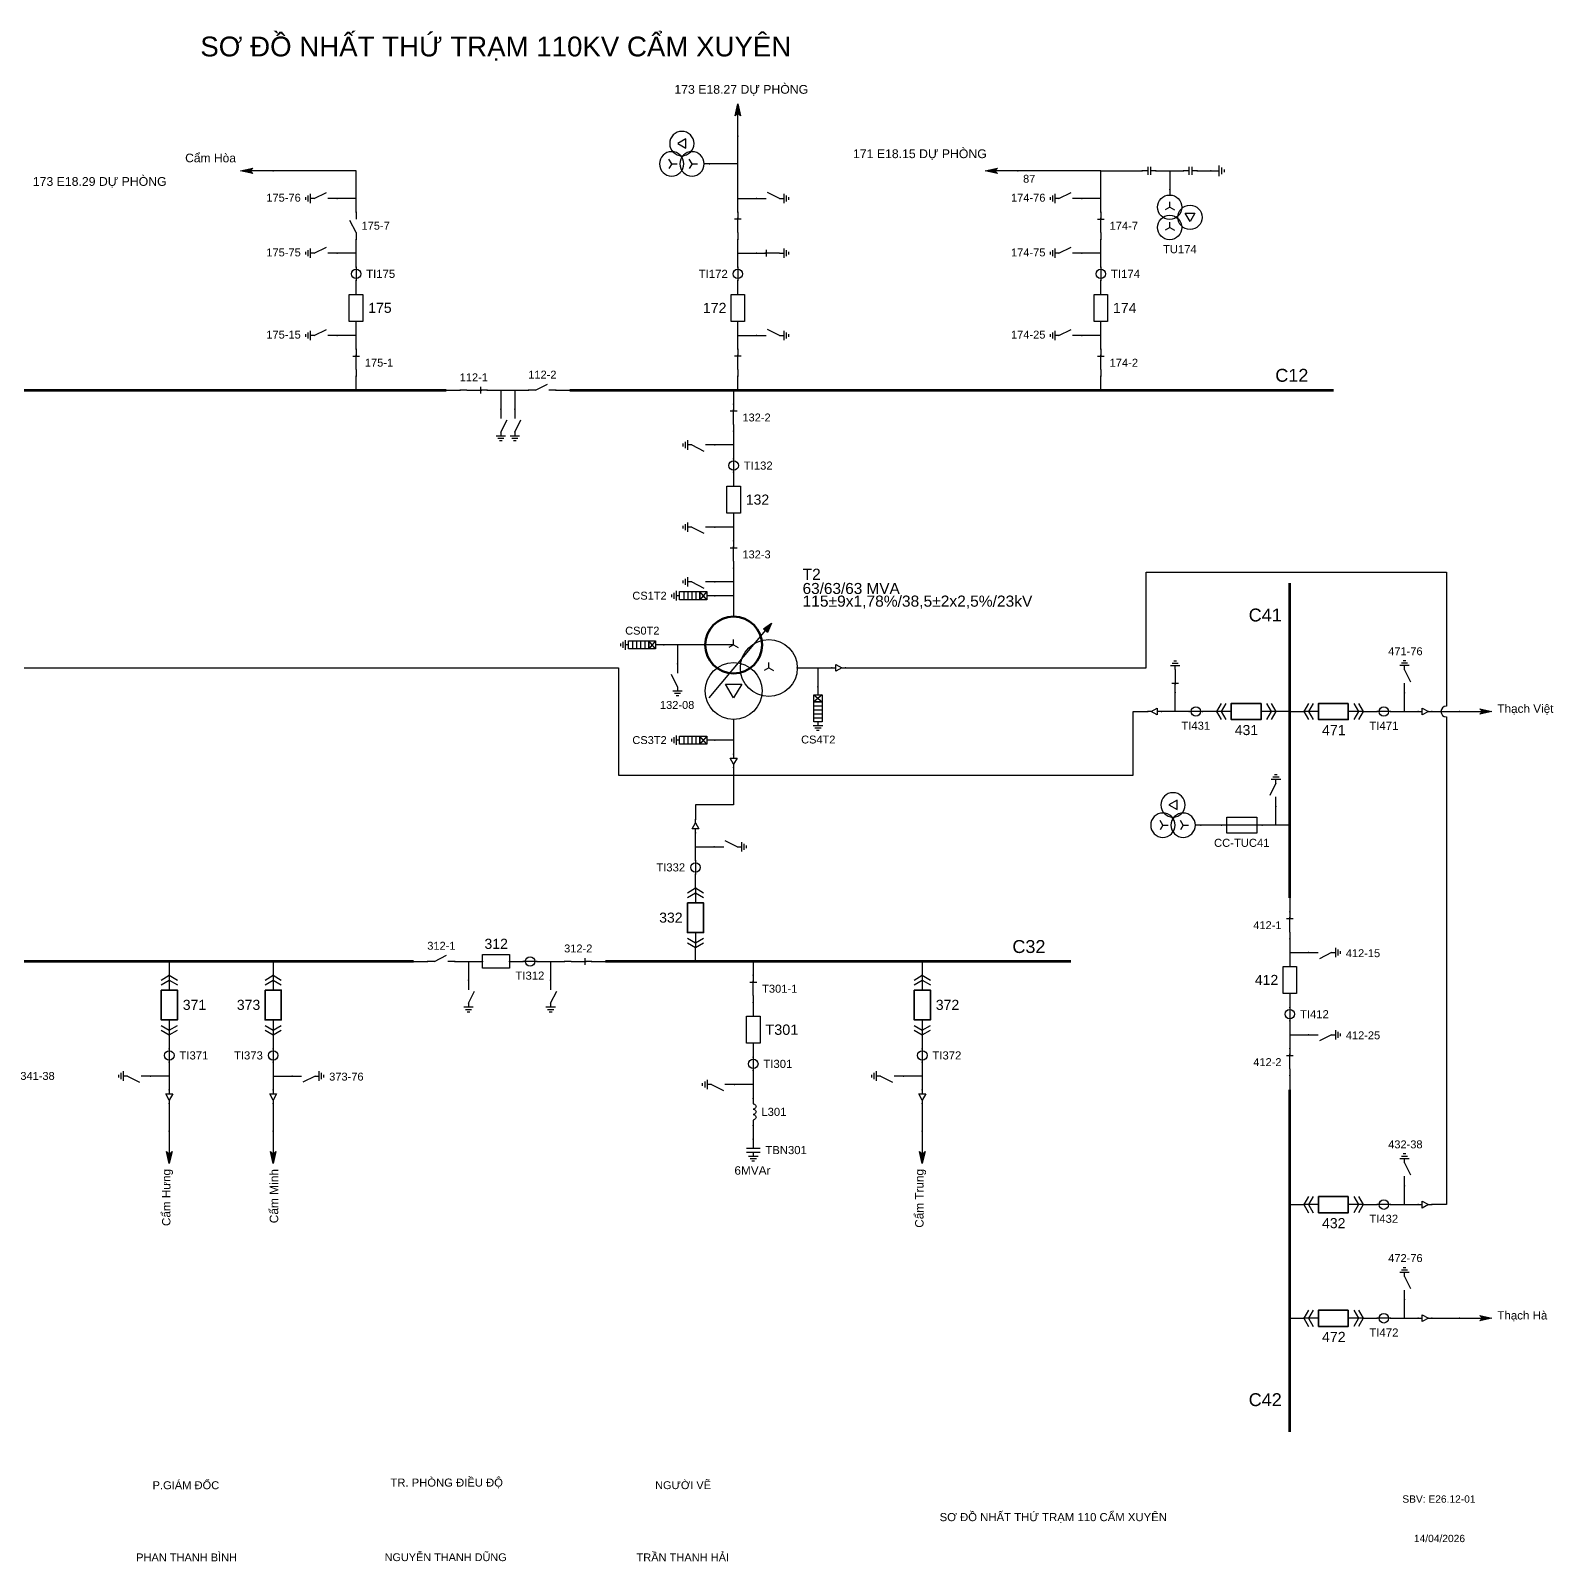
# Model space of a CAD drawing. Header units: millimetres. Extents: x -360 to 411, y 7 to 290.
# Drawn here: x 129.9 to 411.2, y 7.3 to 290 of the extents above; entities that cross this region are included whole.
import ezdxf

# ---------------------------------------------------------------- set-up
doc = ezdxf.new("R2010")
doc.units = ezdxf.units.MM
for name, color, linetype, lineweight in [('BUSBAR_110KV', 1, 'Continuous', 50), ('BUSBAR_22KV', 5, 'Continuous', 50), ('BUSBAR_35KV', 30, 'Continuous', 50), ('GROUND', 3, 'Continuous', 25), ('HV_110KV', 1, 'Continuous', 25), ('MV_22KV', 5, 'Continuous', 25), ('MV_35KV', 30, 'Continuous', 25)]:
    doc.layers.add(name, color=color, linetype=linetype, lineweight=lineweight)
doc.layers.add('SYM_PORTS', color=8, linetype='Continuous', plot=False)
doc.layers.add('TEXT', color=7, linetype='Continuous')
doc.styles.add('SLD_TEXT', font='arial.ttf')

# ---------------------------------------------------------------- blocks, each defined once
blk = doc.blocks.new('SYM_DISCONNECTOR_CLOSED')
at = {"lineweight": 25}
for points in [[(-0.625, 1.25), (0.625, 1.25)], [(0, 2.5), (0, 1.25)], [(0, -1.25), (0, 1.5)], [(0, -1.25), (0, -2.5)]]:
    blk.add_lwpolyline(points, dxfattribs=at)
at = {"layer": 'SYM_PORTS'}
for p in [(0, 2.5), (0, -2.5)]:
    blk.add_point(p, dxfattribs=at)
blk.add_attdef('DEVICE_CODE', (1.625, -0.5), '', height=2)
blk = doc.blocks.new('SYM_EARTHING_SWITCH_OPEN')
at = {"lineweight": 25}
for points in [[(0, 3), (0, 1.25)], [(0, -1.25), (-1.125, 1)], [(-0.875, -2), (0.875, -2)], [(-0.5625, -2.4375), (0.5625, -2.4375)], [(0, -1.25), (0, -2)], [(-0.25, -2.875), (0.25, -2.875)]]:
    blk.add_lwpolyline(points, dxfattribs=at)
at = {"layer": 'SYM_PORTS'}
blk.add_point((0, 3), dxfattribs=at)
blk.add_attdef('DEVICE_CODE', (1.875, 0), '', height=2)
blk = doc.blocks.new('SYM_CIRCUIT_BREAKER')
at = {"lineweight": 25}
blk.add_lwpolyline([(-1.25, 2.5), (1.25, 2.5), (1.25, -2.5), (-1.25, -2.5)], close=True, dxfattribs=at)
at = {"layer": 'SYM_PORTS'}
for p in [(0, 2.5), (0, -2.5)]:
    blk.add_point(p, dxfattribs=at)
blk.add_attdef('DEVICE_CODE', (2.25, -0.5), '', height=2)
at = {"flags": 1}
blk.add_attdef('RATING', (2.25, -3.5), '', height=2, dxfattribs=at)
blk = doc.blocks.new('SYM_CURRENT_TRANSFORMER')
at = {"lineweight": 25}
blk.add_lwpolyline([(0, 1.25), (0, -1.25)], dxfattribs=at)
blk.add_circle((0, 0), 0.875, dxfattribs=at)
at = {"layer": 'SYM_PORTS'}
for p in [(0, 1.25), (0, -1.25)]:
    blk.add_point(p, dxfattribs=at)
blk.add_attdef('DEVICE_CODE', (1.875, -1.75), '', height=2)
at = {"flags": 1}
blk.add_attdef('RATIO', (1.875, -4.75), '', height=2, dxfattribs=at)
blk = doc.blocks.new('SYM_DISCONNECTOR_OPEN')
at = {"lineweight": 25}
for points in [[(0, -1.25), (-1.125, 1)], [(0, 2.5), (0, 1.25)], [(0, -1.25), (0, -2.5)]]:
    blk.add_lwpolyline(points, dxfattribs=at)
at = {"layer": 'SYM_PORTS'}
for p in [(0, 2.5), (0, -2.5)]:
    blk.add_point(p, dxfattribs=at)
blk.add_attdef('DEVICE_CODE', (1, -0.5), '', height=2)
blk = doc.blocks.new('SYM_LINE_FEEDER_ARROW')
blk.add_hatch(color=7).paths.add_polyline_path([(0, -3), (-0.5, -0.75), (0, -1.25), (0.5, -0.75)])
at = {"lineweight": 25}
blk.add_lwpolyline([(0, 3), (0, -1.25)], dxfattribs=at)
blk.add_lwpolyline([(0, -3), (-0.5, -0.75), (0, -1.25), (0.5, -0.75)], close=True, dxfattribs=at)
at = {"layer": 'SYM_PORTS'}
blk.add_point((0, 3), dxfattribs=at)
blk.add_attdef('LINE_NAME', (1.5, 0), '', height=2)
blk = doc.blocks.new('SYM_EARTHING_SWITCH_CLOSED')
at = {"lineweight": 25}
for points in [[(0, 3), (0, 1.25)], [(-0.625, 1.25), (0.625, 1.25)], [(0, -1.25), (0, 1.5)], [(-0.875, -2), (0.875, -2)], [(-0.5625, -2.4375), (0.5625, -2.4375)], [(0, -1.25), (0, -2)], [(-0.25, -2.875), (0.25, -2.875)]]:
    blk.add_lwpolyline(points, dxfattribs=at)
at = {"layer": 'SYM_PORTS'}
blk.add_point((0, 3), dxfattribs=at)
blk.add_attdef('DEVICE_CODE', (1.875, 0), '', height=2)
blk = doc.blocks.new('SYM_VOLTAGE_TRANSFORMER')
at = {"lineweight": 25}
for points in [[(0, 4.625), (0, 3.625)], [(0, 1.375), (-0.8625, 0.875)], [(0, 1.375), (0, 2.375)], [(0, 1.375), (0.8625, 0.875)], [(0, -2.375), (-0.8625, -2.875)], [(0, -2.375), (0, -1.375)], [(0, -2.375), (0.8625, -2.875)]]:
    blk.add_lwpolyline(points, dxfattribs=at)
blk.add_lwpolyline([(2.875, 0.25), (4.625, 0.25), (3.75, -1.25)], close=True, dxfattribs=at)
for centre in [(0, 1.375), (3.75, -0.5), (0, -2.375)]:
    blk.add_circle(centre, 2.25, dxfattribs=at)
at = {"layer": 'SYM_PORTS'}
blk.add_point((0, 4.625), dxfattribs=at)
blk.add_attdef('DEVICE_CODE', (7, 1.625), '', height=2)
at = {"flags": 1}
blk.add_attdef('RATIO', (7, -1.375), '', height=2, dxfattribs=at)
blk = doc.blocks.new('SYM_COUPLING_CAPACITOR')
at = {"lineweight": 25}
for points in [[(-0.75, 0.25), (0.75, 0.25)], [(0, 1.25), (0, 0.25)], [(-0.75, -0.25), (0.75, -0.25)], [(0, -0.25), (0, -1.25)]]:
    blk.add_lwpolyline(points, dxfattribs=at)
at = {"layer": 'SYM_PORTS'}
for p in [(0, 1.25), (0, -1.25)]:
    blk.add_point(p, dxfattribs=at)
blk.add_attdef('DEVICE_CODE', (1.75, -1.75), '', height=2)
blk = doc.blocks.new('SYM_GROUND_SYMBOL')
at = {"lineweight": 25}
for points in [[(0, 1.25), (0, -0.25)], [(-1, -0.25), (1, -0.25)], [(-0.625, -0.75), (0.625, -0.75)], [(-0.25, -1.25), (0.25, -1.25)]]:
    blk.add_lwpolyline(points, dxfattribs=at)
at = {"layer": 'SYM_PORTS'}
blk.add_point((0, 1.25), dxfattribs=at)
blk = doc.blocks.new('SYM_SURGE_ARRESTER')
at = {"lineweight": 25}
for points in [[(0, 4), (0, 2.5)], [(-0.75, 2.5), (0.75, 1.25)], [(0.75, 2.5), (-0.75, 1.25)], [(-0.75, 0.5), (0.75, 0.5)], [(-0.75, -0.25), (0.75, -0.25)], [(-0.75, -1), (0.75, -1)], [(-0.75, -1.75), (0.75, -1.75)], [(0, -2.5), (0, -3.125)], [(-0.875, -3.125), (0.875, -3.125)], [(-0.5625, -3.5625), (0.5625, -3.5625)], [(-0.25, -4), (0.25, -4)]]:
    blk.add_lwpolyline(points, dxfattribs=at)
for points in [[(-0.75, 2.5), (0.75, 2.5), (0.75, 1.25), (-0.75, 1.25)], [(-0.75, 1.25), (0.75, 1.25), (0.75, -2.5), (-0.75, -2.5)]]:
    blk.add_lwpolyline(points, close=True, dxfattribs=at)
at = {"layer": 'SYM_PORTS'}
blk.add_point((0, 4), dxfattribs=at)
blk.add_attdef('DEVICE_CODE', (1.875, 1), '', height=2)
blk = doc.blocks.new('SYM_TRANSFORMER_3W')
blk.add_hatch(color=7).paths.add_polyline_path([(3.75, 8.25), (3.0125, 6.575), (2.2375, 7.225)])
at = {"lineweight": 25}
for points in [[(-7.75, -5.5), (3.0125, 7.35)], [(-3.25, 4.25), (-8.5, 4.25)], [(-3.25, 4.25), (-4.1125, 3.75)], [(-3.25, 4.25), (-3.25, 5.25)], [(-3.25, 4.25), (-2.3875, 3.75)], [(3.25, 0), (2.3875, -0.5)], [(3.25, 0), (3.25, 1)], [(3.25, 0), (4.1125, -0.5)]]:
    blk.add_lwpolyline(points, dxfattribs=at)
for points in [[(3.75, 8.25), (3.0125, 6.575), (2.2375, 7.225)], [(-4.75, -3), (-1.75, -3), (-3.25, -5.5)]]:
    blk.add_lwpolyline(points, close=True, dxfattribs=at)
at = {"lineweight": 50}
blk.add_circle((-3.25, 4.25), 5.25, dxfattribs=at)
at = {"lineweight": 25}
for centre in [(3.25, 0), (-3.25, -4.25)]:
    blk.add_circle(centre, 5.25, dxfattribs=at)
at = {"layer": 'SYM_PORTS'}
for p in [(-3.25, 9.5), (-8.5, 4.25), (8.5, 0), (-3.25, -9.5)]:
    blk.add_point(p, dxfattribs=at)
blk.add_attdef('DEVICE_CODE', (9.5, 6.5), '', height=2)
at = {"flags": 1}
for tag, p in [('POWER', (9.5, 3.5)), ('VOLTAGE_RATIO', (9.5, 0.5))]:
    blk.add_attdef(tag, p, '', height=2, dxfattribs=at)
blk = doc.blocks.new('SYM_CABLE_TERMINATION')
at = {"lineweight": 25}
blk.add_lwpolyline([(-0.625, 0.5), (0.625, 0.5), (0, -0.625)], close=True, dxfattribs=at)
for points in [[(0, 1.25), (0, 0.5)], [(0, -0.625), (0, -1.25)]]:
    blk.add_lwpolyline(points, dxfattribs=at)
at = {"layer": 'SYM_PORTS'}
for p in [(0, 1.25), (0, -1.25)]:
    blk.add_point(p, dxfattribs=at)
blk = doc.blocks.new('SYM_DRAWOUT_BREAKER')
at = {"lineweight": 25}
for points in [[(-1.5, 4.625), (0, 5.5), (1.5, 4.625)], [(-1.5, 3.75), (0, 4.625), (1.5, 3.75)], [(0, 5.5), (0, 2.75)], [(0, -2.75), (0, -5.5)], [(-1.5, -3.75), (0, -4.625), (1.5, -3.75)], [(-1.5, -4.625), (0, -5.5), (1.5, -4.625)]]:
    blk.add_lwpolyline(points, dxfattribs=at)
at = {"lineweight": 35}
blk.add_lwpolyline([(-1.5, 2.75), (1.5, 2.75), (1.5, -2.75), (-1.5, -2.75)], close=True, dxfattribs=at)
at = {"layer": 'SYM_PORTS'}
for p in [(0, 5.5), (0, -5.5)]:
    blk.add_point(p, dxfattribs=at)
blk.add_attdef('DEVICE_CODE', (2.5, 2.5), '', height=2)
at = {"flags": 1}
blk.add_attdef('RATING', (2.5, -0.5), '', height=2, dxfattribs=at)
blk = doc.blocks.new('SYM_FUSE_DISCONNECTOR')
at = {"lineweight": 25}
blk.add_lwpolyline([(0, 3.75), (0, -3.75)], dxfattribs=at)
blk.add_lwpolyline([(-1.5, 2.75), (1.5, 2.75), (1.5, -2.75), (-1.5, -2.75)], close=True, dxfattribs=at)
at = {"layer": 'SYM_PORTS'}
for p in [(0, 3.75), (0, -3.75)]:
    blk.add_point(p, dxfattribs=at)
blk.add_attdef('DEVICE_CODE', (2.5, 0.75), '', height=2)
at = {"flags": 1}
blk.add_attdef('RATING', (2.5, -2.25), '', height=2, dxfattribs=at)
blk = doc.blocks.new('SYM_SHUNT_REACTOR')
at = {"lineweight": 25}
for points in [[(0, 2.5), (0, 1.5)], [(0, 1.5), (0.25, 1.4325), (0.4325, 1.25), (0.5, 1), (0.4325, 0.75), (0.25, 0.5675), (0, 0.5), (0.25, 0.4325), (0.4325, 0.25), (0.5, 0), (0.4325, -0.25), (0.25, -0.4325), (0, -0.5), (0.25, -0.5675), (0.4325, -0.75), (0.5, -1), (0.4325, -1.25), (0.25, -1.4325), (0, -1.5)], [(0, -1.5), (0, -2.5)]]:
    blk.add_lwpolyline(points, dxfattribs=at)
at = {"layer": 'SYM_PORTS'}
for p in [(0, 2.5), (0, -2.5)]:
    blk.add_point(p, dxfattribs=at)
blk.add_attdef('DEVICE_CODE', (1.5, -0.5), '', height=2)
at = {"flags": 1}
blk.add_attdef('RATING', (1.5, -3.5), '', height=2, dxfattribs=at)
blk = doc.blocks.new('SYM_SHUNT_CAPACITOR')
at = {"lineweight": 25}
for points in [[(-1.25, 0.375), (1.25, 0.375)], [(0, 2), (0, 0.375)], [(-1.25, -0.375), (1.25, -0.375)], [(-0.875, -1.125), (0.875, -1.125)], [(-0.5625, -1.5625), (0.5625, -1.5625)], [(-0.25, -2), (0.25, -2)], [(0, -0.375), (0, -1.125)]]:
    blk.add_lwpolyline(points, dxfattribs=at)
at = {"layer": 'SYM_PORTS'}
blk.add_point((0, 2), dxfattribs=at)
blk.add_attdef('DEVICE_CODE', (2.25, -1), '', height=2)
at = {"flags": 1}
blk.add_attdef('RATING', (2.25, -4), '', height=2, dxfattribs=at)

msp = doc.modelspace()

# ---------------------------------------------------------------- linework, layer by layer
at = {"layer": 'BUSBAR_110KV', "const_width": 0.495}
for points in [[(24.42, 223.57), (206.66, 223.57)], [(229.45, 223.57), (370.66, 223.57)]]:
    msp.add_lwpolyline(points, dxfattribs=at)
at = {"layer": 'BUSBAR_22KV', "const_width": 0.495}
for points in [[(362.53, 187.95), (362.53, 129.81)], [(362.53, 94.41), (362.53, 31.17)]]:
    msp.add_lwpolyline(points, dxfattribs=at)
at = {"layer": 'BUSBAR_35KV', "const_width": 0.495}
for points in [[(62.15, 118.07), (200.67, 118.07)], [(236.08, 118.07), (322.08, 118.07)]]:
    msp.add_lwpolyline(points, dxfattribs=at)
at = {"layer": 'GROUND'}
msp.add_lwpolyline([(345.4, 264.09), (347.95, 264.09)], dxfattribs=at)
at = {"layer": 'HV_110KV'}
for points in [[(260.54, 265.37), (260.54, 270.48)], [(190.01, 258.97), (190.01, 264.09), (174.67, 264.09)], [(260.54, 265.37), (255.32, 265.37)], [(260.54, 258.97), (260.54, 265.37)], [(327.61, 264.09), (312.26, 264.09)], [(327.61, 258.97), (327.61, 264.09)], [(327.61, 264.09), (335.28, 264.09)], [(337.78, 264.09), (340.34, 264.09)], [(340.34, 264.09), (340.34, 260.61)], [(340.34, 264.09), (342.9, 264.09)], [(190.01, 258.97), (186.54, 258.97)], [(190.01, 256.42), (190.01, 258.97)], [(260.54, 256.42), (260.54, 258.97)], [(260.54, 258.97), (264.02, 258.97)], [(327.61, 258.97), (324.13, 258.97)], [(327.61, 256.42), (327.61, 258.97)], [(190.01, 248.86), (186.54, 248.86)], [(190.01, 248.86), (190.01, 251.42)], [(190.01, 246.3), (190.01, 248.86)], [(260.54, 248.86), (260.54, 251.42)], [(260.54, 246.3), (260.54, 248.86)], [(260.54, 248.86), (264.02, 248.86)], [(327.61, 248.86), (324.13, 248.86)], [(327.61, 248.86), (327.61, 251.42)], [(327.61, 246.3), (327.61, 248.86)], [(190.01, 241.24), (190.01, 243.8)], [(260.54, 241.24), (260.54, 243.8)], [(327.61, 241.24), (327.61, 243.8)], [(190.01, 233.68), (190.01, 236.24)], [(260.54, 233.68), (260.54, 236.24)], [(327.61, 233.68), (327.61, 236.24)], [(190.01, 233.68), (186.54, 233.68)], [(190.01, 231.13), (190.01, 233.68)], [(260.54, 231.13), (260.54, 233.68)], [(260.54, 233.68), (264.02, 233.68)], [(327.61, 233.68), (324.13, 233.68)], [(327.61, 231.13), (327.61, 233.68)], [(190.01, 223.57), (190.01, 226.13)], [(206.66, 223.57), (209.22, 223.57)], [(214.22, 223.57), (216.77, 223.57)], [(216.77, 223.57), (216.77, 220.09)], [(216.77, 223.57), (219.33, 223.57)], [(219.33, 223.57), (219.33, 220.09)], [(219.33, 223.57), (221.89, 223.57)], [(226.89, 223.57), (229.45, 223.57)], [(259.77, 223.57), (259.77, 221.01)], [(260.54, 223.57), (260.54, 226.13)], [(327.61, 223.57), (327.61, 226.13)], [(259.77, 216.01), (259.77, 213.45)], [(259.77, 213.45), (256.29, 213.45)], [(259.77, 213.45), (259.77, 210.9)], [(259.77, 208.4), (259.77, 205.84)], [(259.77, 200.84), (259.77, 198.28)], [(259.77, 198.28), (256.29, 198.28)], [(259.77, 198.28), (259.77, 195.72)], [(259.77, 190.72), (259.77, 188.16)], [(259.77, 188.16), (256.29, 188.16)], [(259.77, 188.16), (259.77, 185.61)], [(259.77, 185.61), (256.29, 185.61)], [(259.77, 185.61), (259.77, 181.77)], [(249.4, 176.52), (246.84, 176.52)], [(254.52, 176.52), (249.4, 176.52)], [(249.4, 176.52), (249.4, 173.04)]]:
    msp.add_lwpolyline(points, dxfattribs=at)
at = {"layer": 'MV_22KV'}
msp.add_lwpolyline([(280.41, 172.27), (283.11, 172.27), (336, 172.27), (336, 189.99), (391.46, 189.99), (391.46, 165.22, 1), (391.46, 163.22), (391.46, 73.15), (388.76, 73.15)], format="xyb", dxfattribs=at)
for points in [[(81.49, 172.27), (84.19, 172.27), (238.5, 172.27), (238.5, 152.49), (333.6, 152.49), (333.6, 164.23), (336.3, 164.23)], [(271.52, 172.27), (275.35, 172.27)], [(275.35, 172.27), (275.35, 168.79)], [(275.35, 172.27), (277.91, 172.27)], [(341.36, 164.23), (341.36, 167.71)], [(383.71, 164.22), (383.71, 167.7)], [(341.36, 164.23), (338.8, 164.23)], [(343.92, 164.23), (341.36, 164.23)], [(348.97, 164.23), (346.42, 164.23)], [(362.53, 164.23), (359.97, 164.23)], [(362.53, 164.22), (365.09, 164.22)], [(376.09, 164.22), (378.65, 164.22)], [(381.15, 164.22), (383.71, 164.22)], [(383.71, 164.22), (386.26, 164.22)], [(388.76, 164.22), (393.88, 164.22)], [(359.97, 143.23), (359.97, 146.71)], [(349.92, 143.23), (346.08, 143.23)], [(359.97, 143.23), (357.42, 143.23)], [(362.53, 143.23), (359.97, 143.23)], [(362.53, 129.81), (362.53, 127.25)], [(362.53, 122.25), (362.53, 119.7)], [(362.53, 119.7), (366.01, 119.7)], [(362.53, 119.7), (362.53, 117.14)], [(362.53, 112.14), (362.53, 109.58)], [(362.53, 107.08), (362.53, 104.52)], [(362.53, 104.52), (366.01, 104.52)], [(362.53, 104.52), (362.53, 101.97)], [(362.53, 96.97), (362.53, 94.41)], [(383.71, 73.15), (383.71, 76.63)], [(362.53, 73.15), (365.09, 73.15)], [(376.09, 73.15), (378.65, 73.15)], [(381.15, 73.15), (383.71, 73.15)], [(383.71, 73.15), (386.26, 73.15)], [(383.71, 52.16), (383.71, 55.63)], [(362.53, 52.16), (365.09, 52.16)], [(376.09, 52.16), (378.65, 52.16)], [(381.15, 52.16), (383.71, 52.16)], [(383.71, 52.16), (386.26, 52.16)], [(388.76, 52.16), (393.88, 52.16)]]:
    msp.add_lwpolyline(points, dxfattribs=at)
at = {"layer": 'MV_35KV'}
for points in [[(259.77, 162.77), (259.77, 158.93)], [(259.77, 158.93), (256.29, 158.93)], [(259.77, 158.93), (259.77, 156.37)], [(259.77, 153.87), (259.77, 151.17), (259.77, 147), (252.72, 147), (252.72, 144.3)], [(252.72, 139.24), (252.72, 141.8)], [(252.72, 136.68), (252.72, 139.24)], [(252.72, 139.24), (256.2, 139.24)], [(252.72, 131.63), (252.72, 134.18)], [(252.72, 118.07), (252.72, 120.63)], [(155.5, 118.07), (155.5, 115.51)], [(174.69, 118.07), (174.69, 115.51)], [(200.67, 118.07), (203.23, 118.07)], [(208.23, 118.07), (210.79, 118.07)], [(210.79, 118.07), (210.79, 114.59)], [(210.79, 118.07), (213.34, 118.07)], [(218.34, 118.07), (220.9, 118.07)], [(223.4, 118.07), (225.96, 118.07)], [(225.96, 118.07), (225.96, 114.59)], [(225.96, 118.07), (228.52, 118.07)], [(233.52, 118.07), (236.08, 118.07)], [(263.4, 118.07), (263.4, 115.51)], [(294.63, 118.07), (294.63, 115.51)], [(263.4, 110.51), (263.4, 107.95)], [(155.5, 104.51), (155.5, 101.95)], [(174.69, 104.51), (174.69, 101.95)], [(263.4, 102.95), (263.4, 100.4)], [(294.63, 104.51), (294.63, 101.95)], [(155.5, 99.45), (155.5, 96.9)], [(174.69, 99.45), (174.69, 96.9)], [(294.63, 99.45), (294.63, 96.9)], [(155.5, 96.9), (152.02, 96.9)], [(155.5, 96.9), (155.5, 94.34)], [(174.69, 96.9), (178.17, 96.9)], [(174.69, 96.9), (174.69, 94.34)], [(263.4, 97.9), (263.4, 95.34)], [(294.63, 96.9), (291.15, 96.9)], [(294.63, 96.9), (294.63, 94.34)], [(263.4, 95.34), (259.92, 95.34)], [(263.4, 95.34), (263.4, 92.78)], [(155.5, 91.84), (155.5, 86.72)], [(174.69, 91.84), (174.69, 86.72)], [(294.63, 91.84), (294.63, 86.72)], [(263.4, 87.78), (263.4, 85.22)]]:
    msp.add_lwpolyline(points, dxfattribs=at)

# ---------------------------------------------------------------- block references
at = {"layer": 'GROUND'}
for name, p, rotation in [('SYM_COUPLING_CAPACITOR', (344.15, 264.09), 270), ('SYM_GROUND_SYMBOL', (349.2, 264.09), 90)]:
    msp.add_blockref(name, p, dxfattribs=dict(at, rotation=rotation))
at = {"layer": 'HV_110KV'}
for name, p, rotation in [('SYM_LINE_FEEDER_ARROW', (260.54, 273.48), 180), ('SYM_LINE_FEEDER_ARROW', (171.67, 264.09), 270), ('SYM_LINE_FEEDER_ARROW', (309.26, 264.09), 270), ('SYM_COUPLING_CAPACITOR', (336.53, 264.09), 270)]:
    msp.add_blockref(name, p, dxfattribs=dict(at, rotation=rotation))
ref = msp.add_blockref('SYM_VOLTAGE_TRANSFORMER', (250.7, 265.37), dxfattribs=dict(at, xscale=-1, rotation=270))
ref.add_attrib('DEVICE_CODE', 'TU172', (238.84, 266.51), dxfattribs={"layer": 'TEXT', "extrusion": (0, 0, -1), "height": 1.489, "style": 'SLD_TEXT'})
ref = msp.add_blockref('SYM_VOLTAGE_TRANSFORMER', (340.34, 255.99), dxfattribs=at)
ref.add_attrib('DEVICE_CODE', 'TU174', (339.09, 248.87), dxfattribs={"layer": 'TEXT', "height": 1.489, "style": 'SLD_TEXT'})
ref = msp.add_blockref('SYM_EARTHING_SWITCH_OPEN', (267.02, 258.97), dxfattribs=dict(at, xscale=-1, rotation=90))
ref.add_attrib('DEVICE_CODE', '172-76', (270.89, 258.39), dxfattribs={"layer": 'TEXT', "extrusion": (0, 0, -1), "height": 1.461, "style": 'SLD_TEXT'})
ref = msp.add_blockref('SYM_EARTHING_SWITCH_OPEN', (183.54, 258.97), dxfattribs=dict(at, rotation=270))
ref.add_attrib('DEVICE_CODE', '175-76', (173.43, 258.39), dxfattribs={"layer": 'TEXT', "height": 1.461, "style": 'SLD_TEXT'})
ref = msp.add_blockref('SYM_EARTHING_SWITCH_OPEN', (321.13, 258.97), dxfattribs=dict(at, rotation=270))
ref.add_attrib('DEVICE_CODE', '174-76', (311.02, 258.39), dxfattribs={"layer": 'TEXT', "height": 1.461, "style": 'SLD_TEXT'})
ref = msp.add_blockref('SYM_DISCONNECTOR_CLOSED', (260.54, 253.92), dxfattribs=dict(at, xscale=-1))
ref.add_attrib('DEVICE_CODE', '172-7', (253.79, 253.19), dxfattribs={"layer": 'TEXT', "extrusion": (0, 0, -1), "height": 1.475, "style": 'SLD_TEXT'})
ref = msp.add_blockref('SYM_DISCONNECTOR_OPEN', (190.01, 253.92), dxfattribs=at)
ref.add_attrib('DEVICE_CODE', '175-7', (191.01, 253.21), dxfattribs={"layer": 'TEXT', "height": 1.463, "style": 'SLD_TEXT'})
ref = msp.add_blockref('SYM_DISCONNECTOR_CLOSED', (327.61, 253.92), dxfattribs=at)
ref.add_attrib('DEVICE_CODE', '174-7', (329.22, 253.19), dxfattribs={"layer": 'TEXT', "height": 1.475, "style": 'SLD_TEXT'})
ref = msp.add_blockref('SYM_EARTHING_SWITCH_CLOSED', (267.02, 248.86), dxfattribs=dict(at, xscale=-1, rotation=90))
ref.add_attrib('DEVICE_CODE', '172-75', (270.89, 248.15), dxfattribs={"layer": 'TEXT', "extrusion": (0, 0, -1), "height": 1.461, "style": 'SLD_TEXT'})
ref = msp.add_blockref('SYM_EARTHING_SWITCH_OPEN', (183.54, 248.86), dxfattribs=dict(at, rotation=270))
ref.add_attrib('DEVICE_CODE', '175-75', (173.43, 248.28), dxfattribs={"layer": 'TEXT', "height": 1.461, "style": 'SLD_TEXT'})
ref = msp.add_blockref('SYM_EARTHING_SWITCH_OPEN', (321.13, 248.86), dxfattribs=dict(at, rotation=270))
ref.add_attrib('DEVICE_CODE', '174-75', (311.02, 248.28), dxfattribs={"layer": 'TEXT', "height": 1.461, "style": 'SLD_TEXT'})
ref = msp.add_blockref('SYM_CURRENT_TRANSFORMER', (190.01, 245.05), dxfattribs=at)
ref.add_attrib('DEVICE_CODE', 'TI175', (191.88, 244.31), dxfattribs={"layer": 'TEXT', "height": 1.497, "style": 'SLD_TEXT'})
ref = msp.add_blockref('SYM_CURRENT_TRANSFORMER', (260.54, 245.05), dxfattribs=at)
ref.add_attrib('DEVICE_CODE', 'TI172', (253.29, 244.29), dxfattribs={"layer": 'TEXT', "height": 1.51, "style": 'SLD_TEXT'})
ref = msp.add_blockref('SYM_CURRENT_TRANSFORMER', (327.61, 245.05), dxfattribs=at)
ref.add_attrib('DEVICE_CODE', 'TI174', (329.47, 244.29), dxfattribs={"layer": 'TEXT', "height": 1.51, "style": 'SLD_TEXT'})
ref = msp.add_blockref('SYM_CIRCUIT_BREAKER', (190.01, 238.74), dxfattribs=at)
ref.add_attrib('DEVICE_CODE', '175', (192.26, 237.85), dxfattribs={"layer": 'TEXT', "height": 1.856, "style": 'SLD_TEXT'})
ref = msp.add_blockref('SYM_CIRCUIT_BREAKER', (260.54, 238.74), dxfattribs=at)
ref.add_attrib('DEVICE_CODE', '172', (254.08, 237.83), dxfattribs={"layer": 'TEXT', "height": 1.872, "style": 'SLD_TEXT'})
ref = msp.add_blockref('SYM_CIRCUIT_BREAKER', (327.61, 238.74), dxfattribs=at)
ref.add_attrib('DEVICE_CODE', '174', (329.85, 237.83), dxfattribs={"layer": 'TEXT', "height": 1.872, "style": 'SLD_TEXT'})
ref = msp.add_blockref('SYM_EARTHING_SWITCH_OPEN', (267.02, 233.68), dxfattribs=dict(at, xscale=-1, rotation=90))
ref.add_attrib('DEVICE_CODE', '172-25', (270.89, 233.1), dxfattribs={"layer": 'TEXT', "extrusion": (0, 0, -1), "height": 1.461, "style": 'SLD_TEXT'})
ref = msp.add_blockref('SYM_EARTHING_SWITCH_OPEN', (183.54, 233.68), dxfattribs=dict(at, rotation=270))
ref.add_attrib('DEVICE_CODE', '175-15', (173.43, 233.1), dxfattribs={"layer": 'TEXT', "height": 1.461, "style": 'SLD_TEXT'})
ref = msp.add_blockref('SYM_EARTHING_SWITCH_OPEN', (321.13, 233.68), dxfattribs=dict(at, rotation=270))
ref.add_attrib('DEVICE_CODE', '174-25', (311.02, 233.1), dxfattribs={"layer": 'TEXT', "height": 1.461, "style": 'SLD_TEXT'})
ref = msp.add_blockref('SYM_DISCONNECTOR_CLOSED', (260.54, 228.63), dxfattribs=dict(at, xscale=-1))
ref.add_attrib('DEVICE_CODE', '172-2', (253.79, 227.9), dxfattribs={"layer": 'TEXT', "extrusion": (0, 0, -1), "height": 1.475, "style": 'SLD_TEXT'})
ref = msp.add_blockref('SYM_DISCONNECTOR_CLOSED', (190.01, 228.63), dxfattribs=at)
ref.add_attrib('DEVICE_CODE', '175-1', (191.63, 227.92), dxfattribs={"layer": 'TEXT', "height": 1.463, "style": 'SLD_TEXT'})
ref = msp.add_blockref('SYM_DISCONNECTOR_CLOSED', (327.61, 228.63), dxfattribs=at)
ref.add_attrib('DEVICE_CODE', '174-2', (329.22, 227.9), dxfattribs={"layer": 'TEXT', "height": 1.475, "style": 'SLD_TEXT'})
ref = msp.add_blockref('SYM_DISCONNECTOR_CLOSED', (211.72, 223.57), dxfattribs=dict(at, rotation=270))
ref.add_attrib('DEVICE_CODE', '112-1', (209.15, 225.21), dxfattribs={"layer": 'TEXT', "height": 1.46, "style": 'SLD_TEXT'})
ref = msp.add_blockref('SYM_DISCONNECTOR_OPEN', (224.39, 223.57), dxfattribs=dict(at, rotation=270))
ref.add_attrib('DEVICE_CODE', '112-2', (221.82, 225.71), dxfattribs={"layer": 'TEXT', "height": 1.46, "style": 'SLD_TEXT'})
ref = msp.add_blockref('SYM_DISCONNECTOR_CLOSED', (259.77, 218.51), dxfattribs=at)
ref.add_attrib('DEVICE_CODE', '132-2', (261.39, 217.8), dxfattribs={"layer": 'TEXT', "height": 1.46, "style": 'SLD_TEXT'})
ref = msp.add_blockref('SYM_EARTHING_SWITCH_OPEN', (219.33, 217.09), dxfattribs=dict(at, xscale=-1))
ref.add_attrib('DEVICE_CODE', '112-25', (222.57, 211.76), dxfattribs={"layer": 'TEXT', "extrusion": (0, 0, -1), "height": 1.458, "style": 'SLD_TEXT'})
ref = msp.add_blockref('SYM_EARTHING_SWITCH_OPEN', (216.77, 217.09), dxfattribs=dict(at, xscale=-1))
ref.add_attrib('DEVICE_CODE', '112-15', (213.78, 211.76), dxfattribs={"layer": 'TEXT', "extrusion": (0, 0, -1), "height": 1.458, "style": 'SLD_TEXT'})
ref = msp.add_blockref('SYM_EARTHING_SWITCH_OPEN', (253.29, 213.45), dxfattribs=dict(at, xscale=-1, rotation=270))
ref.add_attrib('DEVICE_CODE', '132-25', (243.19, 212.62), dxfattribs={"layer": 'TEXT', "extrusion": (0, 0, -1), "height": 1.458, "style": 'SLD_TEXT'})
ref = msp.add_blockref('SYM_CURRENT_TRANSFORMER', (259.77, 209.65), dxfattribs=at)
ref.add_attrib('DEVICE_CODE', 'TI132', (261.64, 208.9), dxfattribs={"layer": 'TEXT', "height": 1.494, "style": 'SLD_TEXT'})
ref = msp.add_blockref('SYM_CIRCUIT_BREAKER', (259.77, 203.34), dxfattribs=at)
ref.add_attrib('DEVICE_CODE', '132', (262.01, 202.44), dxfattribs={"layer": 'TEXT', "height": 1.856, "style": 'SLD_TEXT'})
ref = msp.add_blockref('SYM_EARTHING_SWITCH_OPEN', (253.29, 198.28), dxfattribs=dict(at, xscale=-1, rotation=270))
ref.add_attrib('DEVICE_CODE', '132-35', (243.19, 197.45), dxfattribs={"layer": 'TEXT', "extrusion": (0, 0, -1), "height": 1.458, "style": 'SLD_TEXT'})
ref = msp.add_blockref('SYM_DISCONNECTOR_CLOSED', (259.77, 193.22), dxfattribs=at)
ref.add_attrib('DEVICE_CODE', '132-3', (261.39, 192.51), dxfattribs={"layer": 'TEXT', "height": 1.46, "style": 'SLD_TEXT'})
ref = msp.add_blockref('SYM_TRANSFORMER_3W', (263.02, 172.27), dxfattribs=at)
ref.add_attrib('DEVICE_CODE', 'T2', (272.51, 188.54), dxfattribs={"layer": 'TEXT', "height": 2.057, "style": 'SLD_TEXT'})
ref = msp.add_blockref('SYM_EARTHING_SWITCH_OPEN', (253.29, 188.16), dxfattribs=dict(at, xscale=-1, rotation=270))
ref.add_attrib('DEVICE_CODE', '132-38', (243.19, 187.33), dxfattribs={"layer": 'TEXT', "extrusion": (0, 0, -1), "height": 1.458, "style": 'SLD_TEXT'})
ref = msp.add_blockref('SYM_SURGE_ARRESTER', (252.29, 185.61), dxfattribs=dict(at, rotation=270))
ref.add_attrib('DEVICE_CODE', 'CS1T2', (241.06, 184.89), dxfattribs={"layer": 'TEXT', "height": 1.456, "style": 'SLD_TEXT'})
ref = msp.add_blockref('SYM_SURGE_ARRESTER', (242.84, 176.52), dxfattribs=dict(at, rotation=270))
ref.add_attrib('DEVICE_CODE', 'CS0T2', (239.73, 178.43), dxfattribs={"layer": 'TEXT', "height": 1.456, "style": 'SLD_TEXT'})
ref = msp.add_blockref('SYM_EARTHING_SWITCH_OPEN', (249.4, 170.04), dxfattribs=at)
ref.add_attrib('DEVICE_CODE', '132-08', (246.16, 164.71), dxfattribs={"layer": 'TEXT', "height": 1.458, "style": 'SLD_TEXT'})
at = {"layer": 'MV_22KV'}
ref = msp.add_blockref('SYM_EARTHING_SWITCH_CLOSED', (341.36, 170.71), dxfattribs=dict(at, xscale=-1, rotation=180))
ref.add_attrib('DEVICE_CODE', '431-38', (338.24, 174.62), dxfattribs={"layer": 'TEXT', "extrusion": (0, 0, -1), "height": 1.458, "style": 'SLD_TEXT'})
ref = msp.add_blockref('SYM_EARTHING_SWITCH_OPEN', (383.71, 170.7), dxfattribs=dict(at, rotation=180))
ref.add_attrib('DEVICE_CODE', '471-76', (380.71, 174.62), dxfattribs={"layer": 'TEXT', "height": 1.461, "style": 'SLD_TEXT'})
for name, p, rotation in [('SYM_CABLE_TERMINATION', (279.16, 172.27), 90), ('SYM_CABLE_TERMINATION', (337.55, 164.23), 270), ('SYM_CABLE_TERMINATION', (387.51, 164.22), 90), ('SYM_LINE_FEEDER_ARROW', (396.88, 164.22), 90), ('SYM_CABLE_TERMINATION', (387.51, 73.15), 90), ('SYM_CABLE_TERMINATION', (387.51, 52.16), 90), ('SYM_LINE_FEEDER_ARROW', (396.88, 52.16), 90)]:
    msp.add_blockref(name, p, dxfattribs=dict(at, rotation=rotation))
ref = msp.add_blockref('SYM_SURGE_ARRESTER', (275.35, 164.79), dxfattribs=at)
ref.add_attrib('DEVICE_CODE', 'CS4T2', (272.24, 158.32), dxfattribs={"layer": 'TEXT', "height": 1.456, "style": 'SLD_TEXT'})
ref = msp.add_blockref('SYM_CURRENT_TRANSFORMER', (345.17, 164.23), dxfattribs=dict(at, rotation=270))
ref.add_attrib('DEVICE_CODE', 'TI431', (342.48, 160.86), dxfattribs={"layer": 'TEXT', "height": 1.494, "style": 'SLD_TEXT'})
ref = msp.add_blockref('SYM_DRAWOUT_BREAKER', (354.47, 164.23), dxfattribs=dict(at, rotation=270))
ref.add_attrib('DEVICE_CODE', '431', (352.36, 159.87), dxfattribs={"layer": 'TEXT', "height": 1.856, "style": 'SLD_TEXT'})
ref = msp.add_blockref('SYM_DRAWOUT_BREAKER', (370.59, 164.22), dxfattribs=dict(at, rotation=270))
ref.add_attrib('DEVICE_CODE', '471', (368.48, 159.85), dxfattribs={"layer": 'TEXT', "height": 1.872, "style": 'SLD_TEXT'})
ref = msp.add_blockref('SYM_CURRENT_TRANSFORMER', (379.9, 164.22), dxfattribs=dict(at, rotation=270))
ref.add_attrib('DEVICE_CODE', 'TI471', (377.21, 160.84), dxfattribs={"layer": 'TEXT', "height": 1.51, "style": 'SLD_TEXT'})
ref = msp.add_blockref('SYM_EARTHING_SWITCH_OPEN', (359.97, 149.71), dxfattribs=dict(at, xscale=-1, rotation=180))
ref.add_attrib('DEVICE_CODE', 'TUC41-14', (350.31, 153.6), dxfattribs={"layer": 'TEXT', "extrusion": (0, 0, -1), "height": 1.478, "style": 'SLD_TEXT'})
ref = msp.add_blockref('SYM_VOLTAGE_TRANSFORMER', (341.45, 143.23), dxfattribs=dict(at, xscale=-1, rotation=270))
ref.add_attrib('DEVICE_CODE', 'TUC41', (329.23, 144.36), dxfattribs={"layer": 'TEXT', "extrusion": (0, 0, -1), "height": 1.485, "style": 'SLD_TEXT'})
ref = msp.add_blockref('SYM_FUSE_DISCONNECTOR', (353.67, 143.23), dxfattribs=dict(at, rotation=270))
ref.add_attrib('DEVICE_CODE', 'CC-TUC41', (348.53, 139.23), dxfattribs={"layer": 'TEXT', "height": 1.482, "style": 'SLD_TEXT'})
ref = msp.add_blockref('SYM_DISCONNECTOR_CLOSED', (362.53, 124.75), dxfattribs=at)
ref.add_attrib('DEVICE_CODE', '412-1', (355.78, 124.03), dxfattribs={"layer": 'TEXT', "height": 1.46, "style": 'SLD_TEXT'})
ref = msp.add_blockref('SYM_EARTHING_SWITCH_OPEN', (369.01, 119.7), dxfattribs=dict(at, rotation=90))
ref.add_attrib('DEVICE_CODE', '412-15', (372.88, 118.86), dxfattribs={"layer": 'TEXT', "height": 1.458, "style": 'SLD_TEXT'})
ref = msp.add_blockref('SYM_CIRCUIT_BREAKER', (362.53, 114.64), dxfattribs=at)
ref.add_attrib('DEVICE_CODE', '412', (356.07, 113.73), dxfattribs={"layer": 'TEXT', "height": 1.852, "style": 'SLD_TEXT'})
ref = msp.add_blockref('SYM_CURRENT_TRANSFORMER', (362.53, 108.33), dxfattribs=at)
ref.add_attrib('DEVICE_CODE', 'TI412', (364.4, 107.57), dxfattribs={"layer": 'TEXT', "height": 1.494, "style": 'SLD_TEXT'})
ref = msp.add_blockref('SYM_EARTHING_SWITCH_OPEN', (369.01, 104.52), dxfattribs=dict(at, rotation=90))
ref.add_attrib('DEVICE_CODE', '412-25', (372.88, 103.69), dxfattribs={"layer": 'TEXT', "height": 1.458, "style": 'SLD_TEXT'})
ref = msp.add_blockref('SYM_DISCONNECTOR_CLOSED', (362.53, 99.47), dxfattribs=at)
ref.add_attrib('DEVICE_CODE', '412-2', (355.78, 98.74), dxfattribs={"layer": 'TEXT', "height": 1.46, "style": 'SLD_TEXT'})
ref = msp.add_blockref('SYM_EARTHING_SWITCH_OPEN', (383.71, 79.63), dxfattribs=dict(at, rotation=180))
ref.add_attrib('DEVICE_CODE', '432-38', (380.71, 83.55), dxfattribs={"layer": 'TEXT', "height": 1.458, "style": 'SLD_TEXT'})
ref = msp.add_blockref('SYM_DRAWOUT_BREAKER', (370.59, 73.15), dxfattribs=dict(at, rotation=270))
ref.add_attrib('DEVICE_CODE', '432', (368.48, 68.8), dxfattribs={"layer": 'TEXT', "height": 1.856, "style": 'SLD_TEXT'})
ref = msp.add_blockref('SYM_CURRENT_TRANSFORMER', (379.9, 73.15), dxfattribs=dict(at, rotation=270))
ref.add_attrib('DEVICE_CODE', 'TI432', (377.21, 69.79), dxfattribs={"layer": 'TEXT', "height": 1.494, "style": 'SLD_TEXT'})
ref = msp.add_blockref('SYM_EARTHING_SWITCH_OPEN', (383.71, 58.63), dxfattribs=dict(at, rotation=180))
ref.add_attrib('DEVICE_CODE', '472-76', (380.71, 62.55), dxfattribs={"layer": 'TEXT', "height": 1.461, "style": 'SLD_TEXT'})
ref = msp.add_blockref('SYM_DRAWOUT_BREAKER', (370.59, 52.16), dxfattribs=dict(at, rotation=270))
ref.add_attrib('DEVICE_CODE', '472', (368.48, 47.78), dxfattribs={"layer": 'TEXT', "height": 1.872, "style": 'SLD_TEXT'})
ref = msp.add_blockref('SYM_CURRENT_TRANSFORMER', (379.9, 52.16), dxfattribs=dict(at, rotation=270))
ref.add_attrib('DEVICE_CODE', 'TI472', (377.21, 48.77), dxfattribs={"layer": 'TEXT', "height": 1.51, "style": 'SLD_TEXT'})
at = {"layer": 'MV_35KV'}
ref = msp.add_blockref('SYM_SURGE_ARRESTER', (252.29, 158.93), dxfattribs=dict(at, rotation=270))
ref.add_attrib('DEVICE_CODE', 'CS3T2', (241.06, 158.22), dxfattribs={"layer": 'TEXT', "height": 1.456, "style": 'SLD_TEXT'})
for name, p in [('SYM_CABLE_TERMINATION', (259.77, 155.12)), ('SYM_CABLE_TERMINATION', (155.5, 93.09)), ('SYM_CABLE_TERMINATION', (174.69, 93.09)), ('SYM_CABLE_TERMINATION', (294.63, 93.09)), ('SYM_LINE_FEEDER_ARROW', (155.5, 83.72)), ('SYM_LINE_FEEDER_ARROW', (174.69, 83.72)), ('SYM_LINE_FEEDER_ARROW', (294.63, 83.72))]:
    msp.add_blockref(name, p, dxfattribs=at)
at = {"layer": 'MV_35KV', "rotation": 180}
msp.add_blockref('SYM_CABLE_TERMINATION', (252.72, 143.05), dxfattribs=at)
at = {"layer": 'MV_35KV'}
ref = msp.add_blockref('SYM_EARTHING_SWITCH_OPEN', (259.2, 139.24), dxfattribs=dict(at, xscale=-1, rotation=90))
ref.add_attrib('DEVICE_CODE', '332-38', (263.07, 138.66), dxfattribs={"layer": 'TEXT', "extrusion": (0, 0, -1), "height": 1.458, "style": 'SLD_TEXT'})
ref = msp.add_blockref('SYM_CURRENT_TRANSFORMER', (252.72, 135.43), dxfattribs=at)
ref.add_attrib('DEVICE_CODE', 'TI332', (245.47, 134.69), dxfattribs={"layer": 'TEXT', "height": 1.494, "style": 'SLD_TEXT'})
ref = msp.add_blockref('SYM_DRAWOUT_BREAKER', (252.72, 126.13), dxfattribs=at)
ref.add_attrib('DEVICE_CODE', '332', (246.01, 125.23), dxfattribs={"layer": 'TEXT', "height": 1.856, "style": 'SLD_TEXT'})
ref = msp.add_blockref('SYM_DISCONNECTOR_OPEN', (205.73, 118.07), dxfattribs=dict(at, rotation=270))
ref.add_attrib('DEVICE_CODE', '312-1', (203.16, 120.23), dxfattribs={"layer": 'TEXT', "height": 1.46, "style": 'SLD_TEXT'})
ref = msp.add_blockref('SYM_CIRCUIT_BREAKER', (215.84, 118.07), dxfattribs=dict(at, rotation=270))
ref.add_attrib('DEVICE_CODE', '312', (213.73, 120.39), dxfattribs={"layer": 'TEXT', "height": 1.856, "style": 'SLD_TEXT'})
ref = msp.add_blockref('SYM_CURRENT_TRANSFORMER', (222.15, 118.07), dxfattribs=dict(at, rotation=270))
ref.add_attrib('DEVICE_CODE', 'TI312', (219.46, 114.7), dxfattribs={"layer": 'TEXT', "height": 1.494, "style": 'SLD_TEXT'})
ref = msp.add_blockref('SYM_DISCONNECTOR_CLOSED', (231.02, 118.07), dxfattribs=dict(at, rotation=270))
ref.add_attrib('DEVICE_CODE', '312-2', (228.45, 119.73), dxfattribs={"layer": 'TEXT', "height": 1.46, "style": 'SLD_TEXT'})
ref = msp.add_blockref('SYM_EARTHING_SWITCH_OPEN', (225.96, 111.59), dxfattribs=dict(at, xscale=-1))
ref.add_attrib('DEVICE_CODE', '312-25', (222.97, 106.26), dxfattribs={"layer": 'TEXT', "extrusion": (0, 0, -1), "height": 1.458, "style": 'SLD_TEXT'})
ref = msp.add_blockref('SYM_EARTHING_SWITCH_OPEN', (210.79, 111.59), dxfattribs=dict(at, xscale=-1))
ref.add_attrib('DEVICE_CODE', '312-15', (207.79, 106.26), dxfattribs={"layer": 'TEXT', "extrusion": (0, 0, -1), "height": 1.458, "style": 'SLD_TEXT'})
ref = msp.add_blockref('SYM_DRAWOUT_BREAKER', (155.5, 110.01), dxfattribs=at)
ref.add_attrib('DEVICE_CODE', '371', (157.99, 109.12), dxfattribs={"layer": 'TEXT', "height": 1.856, "style": 'SLD_TEXT'})
ref = msp.add_blockref('SYM_DRAWOUT_BREAKER', (174.69, 110.01), dxfattribs=at)
ref.add_attrib('DEVICE_CODE', '373', (167.98, 109.12), dxfattribs={"layer": 'TEXT', "height": 1.856, "style": 'SLD_TEXT'})
ref = msp.add_blockref('SYM_DISCONNECTOR_CLOSED', (263.4, 113.01), dxfattribs=at)
ref.add_attrib('DEVICE_CODE', 'T301-1', (265.02, 112.29), dxfattribs={"layer": 'TEXT', "height": 1.473, "style": 'SLD_TEXT'})
ref = msp.add_blockref('SYM_DRAWOUT_BREAKER', (294.63, 110.01), dxfattribs=at)
ref.add_attrib('DEVICE_CODE', '372', (297.12, 109.12), dxfattribs={"layer": 'TEXT', "height": 1.856, "style": 'SLD_TEXT'})
ref = msp.add_blockref('SYM_CIRCUIT_BREAKER', (263.4, 105.45), dxfattribs=at)
ref.add_attrib('DEVICE_CODE', 'T301', (265.64, 104.51), dxfattribs={"layer": 'TEXT', "height": 1.908, "style": 'SLD_TEXT'})
ref = msp.add_blockref('SYM_CURRENT_TRANSFORMER', (155.5, 100.7), dxfattribs=at)
ref.add_attrib('DEVICE_CODE', 'TI371', (157.37, 99.96), dxfattribs={"layer": 'TEXT', "height": 1.497, "style": 'SLD_TEXT'})
ref = msp.add_blockref('SYM_CURRENT_TRANSFORMER', (174.69, 100.7), dxfattribs=at)
ref.add_attrib('DEVICE_CODE', 'TI373', (167.44, 99.96), dxfattribs={"layer": 'TEXT', "height": 1.497, "style": 'SLD_TEXT'})
ref = msp.add_blockref('SYM_CURRENT_TRANSFORMER', (294.63, 100.7), dxfattribs=at)
ref.add_attrib('DEVICE_CODE', 'TI372', (296.49, 99.96), dxfattribs={"layer": 'TEXT', "height": 1.497, "style": 'SLD_TEXT'})
ref = msp.add_blockref('SYM_CURRENT_TRANSFORMER', (263.4, 99.15), dxfattribs=at)
ref.add_attrib('DEVICE_CODE', 'TI301', (265.27, 98.4), dxfattribs={"layer": 'TEXT', "height": 1.494, "style": 'SLD_TEXT'})
ref = msp.add_blockref('SYM_EARTHING_SWITCH_OPEN', (288.15, 96.9), dxfattribs=dict(at, xscale=-1, rotation=270))
ref.add_attrib('DEVICE_CODE', '372-76', (278.04, 96.06), dxfattribs={"layer": 'TEXT', "extrusion": (0, 0, -1), "height": 1.461, "style": 'SLD_TEXT'})
ref = msp.add_blockref('SYM_EARTHING_SWITCH_OPEN', (256.92, 95.34), dxfattribs=dict(at, xscale=-1, rotation=270))
ref.add_attrib('DEVICE_CODE', 'T301-15', (245.47, 94.49), dxfattribs={"layer": 'TEXT', "extrusion": (0, 0, -1), "height": 1.469, "style": 'SLD_TEXT'})
ref = msp.add_blockref('SYM_EARTHING_SWITCH_OPEN', (149.02, 96.9), dxfattribs=dict(at, xscale=-1, rotation=270))
ref.add_attrib('DEVICE_CODE', '371-76', (138.92, 96.06), dxfattribs={"layer": 'TEXT', "extrusion": (0, 0, -1), "height": 1.461, "style": 'SLD_TEXT'})
ref = msp.add_blockref('SYM_EARTHING_SWITCH_CLOSED', (124.11, 96.9), dxfattribs=dict(at, rotation=90))
ref.add_attrib('DEVICE_CODE', '341-38', (127.98, 96.19), dxfattribs={"layer": 'TEXT', "height": 1.458, "style": 'SLD_TEXT'})
ref = msp.add_blockref('SYM_EARTHING_SWITCH_OPEN', (181.17, 96.9), dxfattribs=dict(at, rotation=90))
ref.add_attrib('DEVICE_CODE', '373-76', (185.04, 96.06), dxfattribs={"layer": 'TEXT', "height": 1.461, "style": 'SLD_TEXT'})
ref = msp.add_blockref('SYM_SHUNT_REACTOR', (263.4, 90.28), dxfattribs=at)
ref.add_attrib('DEVICE_CODE', 'L301', (264.89, 89.54), dxfattribs={"layer": 'TEXT', "height": 1.489, "style": 'SLD_TEXT'})
ref = msp.add_blockref('SYM_SHUNT_CAPACITOR', (263.4, 83.22), dxfattribs=at)
ref.add_attrib('DEVICE_CODE', 'TBN301', (265.64, 82.48), dxfattribs={"layer": 'TEXT', "height": 1.493, "style": 'SLD_TEXT'})

# ---------------------------------------------------------------- texts
at = {"layer": 'TEXT', "attachment_point": 7, "style": 'SLD_TEXT'}
for s, insert, char_height in [('SƠ ĐỒ NHẤT THỨ TRẠM 110KV CẨM XUYÊN', (161.23, 284.41), 3.656), ('173 E18.27 DỰ PHÒNG', (248.82, 277.96), 1.6214), ('Cẩm Hòa', (158.43, 265.64), 1.592), ('171 E18.15 DỰ PHÒNG', (281.82, 266.07), 1.6214), ('173 E18.29 DỰ PHÒNG', (130.28, 260.95), 1.6214), ('87', (313.25, 261.87), 1.453), ('C12', (359.85, 225.09), 2.384), ('63/63/63 MVA', (272.51, 185.91), 2.0285), ('115±9x1,78%/38,5±2x2,5%/23kV', (272.51, 183.2), 2.0572), ('C41', (354.93, 180.82), 2.384), ('Thạch Việt', (400.87, 163.64), 1.554), ('C32', (311.27, 119.59), 2.384), ('6MVAr', (259.91, 78.66), 1.561), ('Thạch Hà', (400.87, 51.6), 1.527), ('C42', (354.93, 35.9), 2.384), ('TR. PHÒNG ĐIỀU ĐỘ', (196.36, 20.74), 1.4878), ('P.GIÁM ĐỐC', (152.41, 20.57), 1.469), ('NGƯỜI VẼ', (245.26, 20.59), 1.449), ('SBV: E26.12-01', (383.32, 18.08), 1.3501), ('SƠ ĐỒ NHẤT THỨ TRẠM 110 CẨM XUYÊN', (297.82, 14.36), 1.5001), ('14/04/2026', (385.46, 10.8), 1.351), ('PHAN THANH BÌNH', (149.38, 7.27), 1.4548), ('NGUYỄN THANH DŨNG', (195.28, 7.29), 1.4388), ('TRẦN THANH HẢI', (241.82, 7.26), 1.4603)]:
    msp.add_mtext(s, dxfattribs=dict(at, insert=insert, char_height=char_height))
at = {"layer": 'TEXT', "attachment_point": 7, "rotation": 90, "style": 'SLD_TEXT'}
for s, insert, char_height in [('Cẩm Hưng', (156.17, 69.2), 1.541), ('Cẩm Minh', (175.64, 69.71), 1.574), ('Cẩm Trung', (295.32, 68.88), 1.554)]:
    msp.add_mtext(s, dxfattribs=dict(at, insert=insert, char_height=char_height))

doc.saveas('drawing.dxf')
